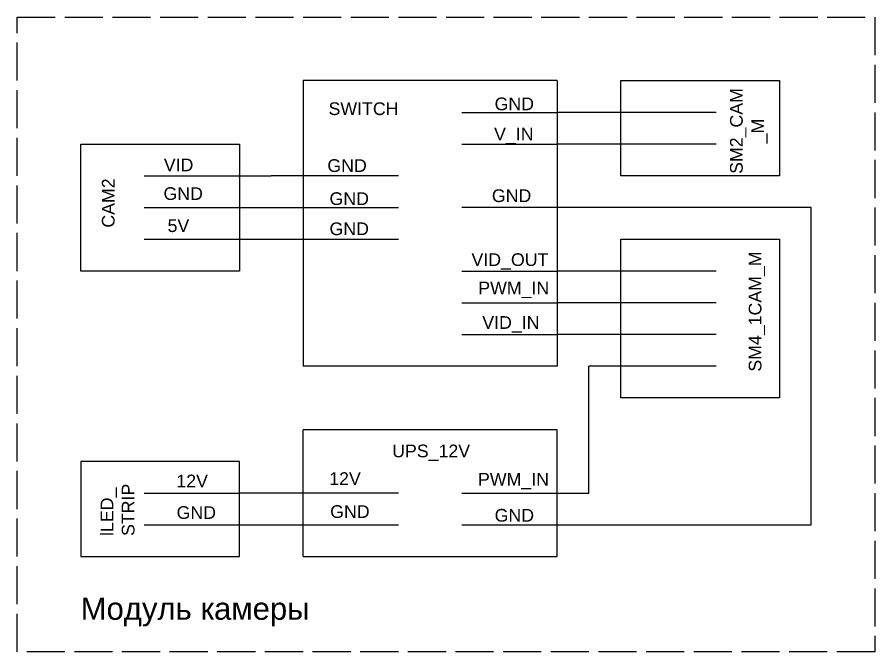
# Model space of a CAD drawing. Header units: millimetres. Extents: x 1990 to 5680, y 1670 to 2120.
# Drawn here: x 3990 to 4260, y 1870 to 2070 of the extents above; entities that cross this region are included whole.
import ezdxf

# ---------------------------------------------------------------- set-up
doc = ezdxf.new("R2010")
doc.units = ezdxf.units.MM
doc.linetypes.add('ACAD_ISO02W100', pattern=[15, 12, -3])
doc.styles.get("Standard").update_dxf_attribs({"font": 'arial.ttf'})

msp = doc.modelspace()

# ---------------------------------------------------------------- linework, layer by layer
at = {"linetype": 'ACAD_ISO02W100'}
for p, q in [((3990, 1870), (3990, 2070)), ((3990, 2070), (4260, 2070)), ((4260, 2070), (4260, 1870)), ((4260, 1870), (3990, 1870))]:
    msp.add_line(p, q, dxfattribs=at)
for p, q in [((4080, 2050), (4080, 1960)), ((4160, 2050), (4080, 2050)), ((4160, 2050), (4160, 1960)), ((4180, 2020), (4180, 2050)), ((4180, 2050), (4230, 2050)), ((4230, 2050), (4230, 2020)), ((4130, 2040), (4160, 2040)), ((4210, 2040), (4160, 2040)), ((4130, 2030), (4160, 2030)), ((4210, 2030), (4160, 2030)), ((4030, 2020), (4070, 2020)), ((4110, 2020), (4070, 2020)), ((4230, 2020), (4180, 2020)), ((4030, 2010), (4070, 2010)), ((4070, 2010), (4110, 2010)), ((4240, 2010), (4130, 2010)), ((4240, 1910), (4240, 2010)), ((4030, 2000), (4070, 2000)), ((4070, 2000), (4110, 2000)), ((4180, 1950), (4180, 2000)), ((4180, 2000), (4230, 2000)), ((4230, 2000), (4230, 1950)), ((4130, 1990), (4160, 1990)), ((4210, 1990), (4160, 1990)), ((4130, 1980), (4160, 1980)), ((4210, 1980), (4160, 1980)), ((4130, 1970), (4160, 1970)), ((4210, 1970), (4160, 1970)), ((4160, 1960), (4080, 1960)), ((4210, 1960), (4170, 1960)), ((4170, 1920), (4170, 1960)), ((4230, 1950), (4180, 1950)), ((4080, 1900), (4080, 1940)), ((4160, 1940), (4080, 1940)), ((4160, 1900), (4160, 1940)), ((4060, 1930), (4010, 1930)), ((4010, 1930), (4010, 1900)), ((4060, 1900), (4060, 1930)), ((4030, 1920), (4060, 1920)), ((4110, 1920), (4060, 1920)), ((4130, 1920), (4170, 1920)), ((4030, 1910), (4060, 1910)), ((4060, 1910), (4110, 1910)), ((4130, 1910), (4240, 1910)), ((4010, 1900), (4060, 1900)), ((4080, 1900), (4160, 1900))]:
    msp.add_line(p, q)
msp.add_lwpolyline([(4010, 2030), (4060, 2030), (4060, 1990), (4010, 1990)], close=True)

# ---------------------------------------------------------------- texts
at = {"char_height": 4, "rotation": 90}
for s, width, heights, insert, attachment_point in [('\\pxqc;SM2_CAM\\P_M', 45.0653, [18.88], (4214.41, 2011.59), 1), ('CAM2', 100, [10], (4016.68, 2003.67), 1), ('SM4_1CAM_M', 100, [10], (4225.45, 1958.29), 7), ('lLED_\\PSTRIP', 103.6387, [26.46], (4016.26, 1906.52), 1)]:
    msp.add_mtext_dynamic_manual_height_columns(s, width=width, gutter_width=12.5, heights=heights, dxfattribs=dict(at, insert=insert, attachment_point=attachment_point))
at = {"attachment_point": 1}
for s, width, heights, insert, char_height in [('GND', 23.9653, [6.23], (4140.29, 2044.67), 4), ('SWITCH', 100, [10], (4088.02, 2043.15), 4), ('V_IN', 23.9653, [6.23], (4140.14, 2035.17), 4), ('VID', 23.9653, [6.23], (4036.17, 2025.44), 4), ('GND', 23.9653, [6.23], (4087.65, 2025.22), 4), ('GND', 23.9653, [6.23], (4036.06, 2016.4), 4), ('GND', 23.9653, [6.23], (4088.33, 2014.81), 4), ('GND', 23.9653, [6.23], (4139.44, 2015.73), 4), ('5V', 23.9653, [6.23], (4037.35, 2006.29), 4), ('GND', 23.9653, [6.23], (4088.33, 2005.31), 4), ('VID_OUT', 23.9653, [6.23], (4133.02, 1995.59), 4), ('PWM_IN', 23.9653, [6.23], (4135.16, 1986.65), 4), ('VID_IN', 23.9653, [6.23], (4136.42, 1975.78), 4), ('UPS_12V', 100, [10], (4108.05, 1935.31), 4), ('12V', 23.9653, [6.23], (4040.12, 1925.84), 4), ('12V', 23.9653, [6.23], (4088.24, 1926.59), 4), ('PWM_IN', 23.9653, [6.23], (4135.07, 1926.37), 4), ('GND', 23.9653, [6.23], (4040.19, 1915.9), 4), ('GND', 23.9653, [6.23], (4088.54, 1916.2), 4), ('GND', 23.9653, [6.23], (4140.31, 1915.03), 4), ('Модуль камеры', 100, [10], (4010, 1887.12), 7)]:
    msp.add_mtext_dynamic_manual_height_columns(s, width=width, gutter_width=12.5, heights=heights, dxfattribs=dict(at, insert=insert, char_height=char_height))

doc.saveas('drawing.dxf')
